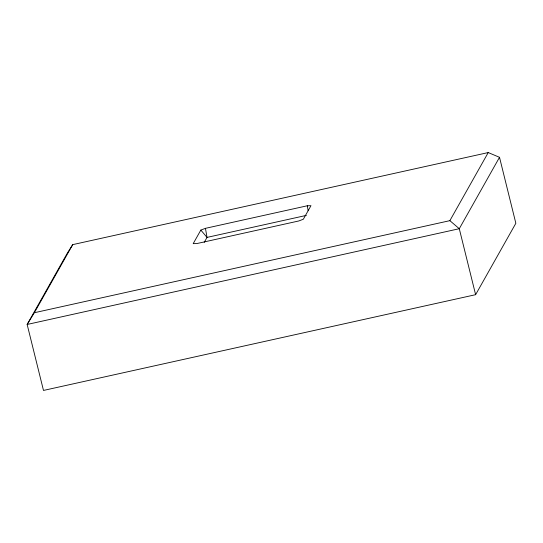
<?xml version="1.0" encoding="UTF-8"?>
<svg xmlns="http://www.w3.org/2000/svg" width="543" height="543" viewBox="0 0 543 543"><rect width="100%" height="100%" fill="white"/><g stroke="black" fill="none" stroke-linecap="round" stroke-linejoin="round"><path stroke-width="0.81" d="M499.512 157.314L459.283 228.712L27.15 324.463L34.345 312.734L72.714 244.635L488.238 152.563L499.512 157.314L515.85 223.288L475.62 294.686L43.488 390.437L27.15 324.463L67.38 253.065L72.714 244.635M200.835 230.083L193.193 243.651L196.878 243.556L298.711 220.987L303.32 219.25L310.969 205.682L307.284 205.777L205.451 228.338L200.835 230.083L207.026 237.406L306.374 215.388M204.209 242.402L207.026 237.406L205.451 228.338M34.345 312.734L449.869 220.662L488.238 152.563M449.869 220.662L459.283 228.712L475.62 294.686M307.284 205.777L308.139 210.718"/></g></svg>
